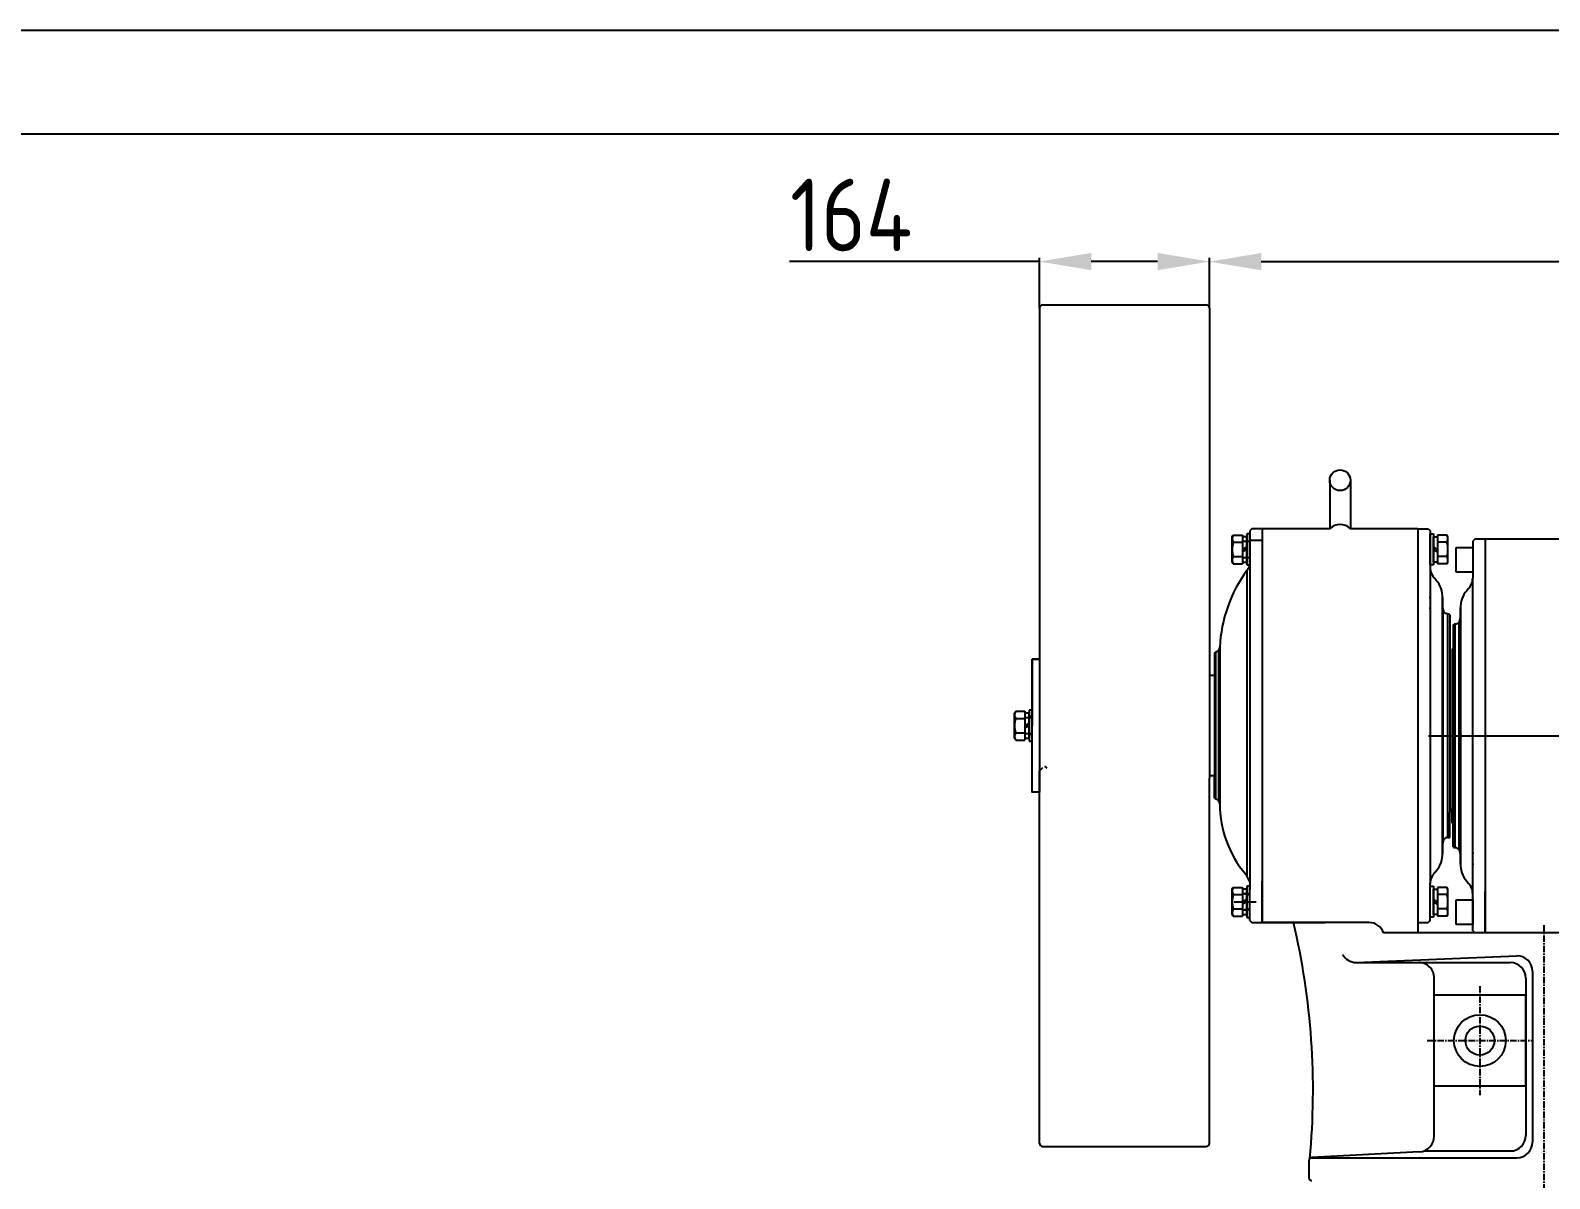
# Model space of a CAD drawing. Extents: x -2130 to 40755, y -2746 to 19315.
# Drawn here: x 30549 to 32014, y 16753 to 17861 of the extents above; entities that cross this region are included whole.
import ezdxf

# ---------------------------------------------------------------- set-up
doc = ezdxf.new("R2010")
doc.units = 0
doc.header["$LTSCALE"] = 5
doc.header["$MEASUREMENT"] = 0
doc.linetypes.add('CENTER', pattern=[2, 1.25, -0.25, 0.25, -0.25])
doc.linetypes.add('PHANTOM', pattern=[2.5, 1.25, -0.25, 0.25, -0.25, 0.25, -0.25])
doc.layers.get('0').update_dxf_attribs({"linetype": 'CONTINUOUS'})
doc.layers.get('DEFPOINTS').update_dxf_attribs({"linetype": 'CONTINUOUS'})
for name, color, linetype in [('3', 3, 'CENTER'), ('4', 4, 'PHANTOM'), ('DIM', 7, 'CONTINUOUS'), ('标注层', 1, 'CONTINUOUS'), ('点划线层', 4, 'CENTER'), ('粗实线层', 7, 'CONTINUOUS'), ('细实线', 1, 'CONTINUOUS')]:
    doc.layers.add(name, color=color, linetype=linetype)
doc.layers.add('粗实线', color=7, linetype='CONTINUOUS', lineweight=25)
doc.styles.add('HZ', font='gbenor.shx', dxfattribs={"bigfont": 'gbcbig.shx'})
doc.styles.get("Standard").update_dxf_attribs({"font": 'gbenor.shx', "bigfont": 'gbcbig.shx'})
doc.styles.add('样式 1', font='txt.shx', dxfattribs={"width": 0.78, "bigfont": 'gbcbig.shx'})
doc.dimstyles.new('20', dxfattribs={"dimscale": 20, "dimtxt": 3.5, "dimasz": 2.5, "dimexe": 0.18, "dimexo": 0, "dimgap": 0.5, "dimtad": 1, "dimtoh": 1, "dimdsep": 46, "dimtxsty": 'Standard', "dimcen": 0.09, "dimclrd": 1, "dimclre": 1, "dimclrt": 3, "dimazin": 2, "dimtm": 1e-09, "dimtfac": 1, "dimtmove": 0, "dimatfit": 3, "dimfxl": 0, "dimtolj": 1, "dimtzin": 0, "dimarcsym": 0})
doc.dimstyles.new('ISO-25', dxfattribs={"dimscale": 18, "dimtxt": 3.5, "dimasz": 2.5, "dimexe": 1.25, "dimexo": 0, "dimgap": 1, "dimtad": 1, "dimtoh": 1, "dimdsep": 46, "dimtxsty": 'HZ', "dimcen": 2.5, "dimclrd": 1, "dimclre": 1, "dimclrt": 3, "dimadec": 0, "dimazin": 0, "dimtfac": 1, "dimtmove": 0, "dimatfit": 0, "dimfxl": 0, "dimarcsym": 0})

# ---------------------------------------------------------------- blocks, each defined once
blk = doc.blocks.new('*D269')
at = {"color": 1, "lineweight": -2}
for p, q in [((18376.5, 16797.9), (17893.3, 16797.9)), ((17896.9, 16747.9), (17896.9, 15912.9)), ((18088.8, 15862.9), (17893.3, 15862.9))]:
    blk.add_line(p, q, dxfattribs=at)
at = {"color": 1}
for points in [[(17888.5, 16747.9), (17905.2, 16747.9), (17896.9, 16797.9)], [(17888.5, 15912.9), (17905.2, 15912.9), (17896.9, 15862.9)]]:
    blk.add_solid(points, dxfattribs=at)
at = {"layer": 'DEFPOINTS', "color": 0}
for p in [(18376.5, 16797.9), (17896.9, 15862.9), (18088.8, 15862.9), (37885.4, 3734), (37735.4, 3641.5), (37885.4, 3641.5)]:
    blk.add_point(p, dxfattribs=at)
at = {"layer": '粗实线', "color": 1, "lineweight": -2}
for p, q in [((37735.4, 3641.5), (37735.4, 3756.5)), ((37885.4, 3641.5), (37885.4, 3756.5)), ((37780.4, 3734), (37840.4, 3734))]:
    blk.add_line(p, q, dxfattribs=at)
at = {"layer": '粗实线', "color": 1}
for points in [[(37780.4, 3741.5), (37780.4, 3726.5), (37735.4, 3734)], [(37840.4, 3741.5), (37840.4, 3726.5), (37885.4, 3734)]]:
    blk.add_solid(points, dxfattribs=at)
at = {"color": 3, "insert": (17851.9, 16330.4), "char_height": 70, "attachment_point": 5, "rotation": 90}
blk.add_mtext('\\A1;935', dxfattribs=at)
at = {"layer": '粗实线', "color": 3, "insert": (37810.4, 3783.5), "char_height": 63, "attachment_point": 5, "style": '样式 1'}
blk.add_mtext('150', dxfattribs=at)
blk = doc.blocks.new('*D270')
at = {"color": 1, "lineweight": -2}
for p, q in [((18073.8, 16594.9), (18073.8, 17305.2)), ((18123.8, 17301.6), (19223.8, 17301.6)), ((19273.8, 16369.9), (19273.8, 17305.2))]:
    blk.add_line(p, q, dxfattribs=at)
at = {"color": 1}
for points in [[(18123.8, 17309.9), (18123.8, 17293.2), (18073.8, 17301.6)], [(19223.8, 17309.9), (19223.8, 17293.2), (19273.8, 17301.6)]]:
    blk.add_solid(points, dxfattribs=at)
at = {"layer": 'DEFPOINTS', "color": 0}
for p in [(19273.8, 17301.6), (18073.8, 16594.9), (19273.8, 16369.9), (35485.4, 2341.5), (37885.4, 2341.5), (37885.4, 2207)]:
    blk.add_point(p, dxfattribs=at)
at = {"layer": '粗实线', "color": 1, "lineweight": -2}
for p, q in [((35485.4, 2341.5), (35485.4, 2184.5)), ((37885.4, 2341.5), (37885.4, 2184.5)), ((35530.4, 2207), (37840.4, 2207))]:
    blk.add_line(p, q, dxfattribs=at)
at = {"layer": '粗实线', "color": 1}
for points in [[(35530.4, 2214.5), (35530.4, 2199.5), (35485.4, 2207)], [(37840.4, 2214.5), (37840.4, 2199.5), (37885.4, 2207)]]:
    blk.add_solid(points, dxfattribs=at)
at = {"color": 3, "insert": (18673.8, 17346.6), "char_height": 70, "attachment_point": 5}
blk.add_mtext('\\A1;1200', dxfattribs=at)
at = {"layer": '粗实线', "color": 3, "insert": (37400.9, 2256.5), "char_height": 63, "attachment_point": 5, "style": '样式 1'}
blk.add_mtext('2400', dxfattribs=at)
blk = doc.blocks.new('*D271')
at = {"color": 1, "lineweight": -2}
for p, q in [((18073.8, 16594.9), (18073.8, 17114.5)), ((18123.8, 17110.9), (18773.8, 17110.9)), ((18823.8, 16797.9), (18823.8, 17114.5))]:
    blk.add_line(p, q, dxfattribs=at)
at = {"color": 1}
for points in [[(18123.8, 17119.2), (18123.8, 17102.5), (18073.8, 17110.9)], [(18773.8, 17119.2), (18773.8, 17102.5), (18823.8, 17110.9)]]:
    blk.add_solid(points, dxfattribs=at)
at = {"layer": 'DEFPOINTS', "color": 0}
for p in [(18823.8, 17110.9), (18823.8, 16797.9), (18073.8, 16594.9), (38384.1, 2441.5), (40384.1, 2441.5), (40384.1, 2200)]:
    blk.add_point(p, dxfattribs=at)
at = {"layer": '粗实线', "color": 1, "lineweight": -2}
for p, q in [((38384.1, 2441.5), (38384.1, 2177.5)), ((40384.1, 2441.5), (40384.1, 2177.5)), ((38429.1, 2200), (40339.1, 2200))]:
    blk.add_line(p, q, dxfattribs=at)
at = {"layer": '粗实线', "color": 1}
for points in [[(38429.1, 2207.5), (38429.1, 2192.5), (38384.1, 2200)], [(40339.1, 2207.5), (40339.1, 2192.5), (40384.1, 2200)]]:
    blk.add_solid(points, dxfattribs=at)
at = {"color": 3, "insert": (18448.8, 17155.9), "char_height": 70, "attachment_point": 5}
blk.add_mtext('\\A1;750', dxfattribs=at)
at = {"layer": '粗实线', "color": 3, "insert": (39309, 2249.5), "char_height": 63, "attachment_point": 5, "style": '样式 1'}
blk.add_mtext('2000', dxfattribs=at)
blk = doc.blocks.new('*D272')
at = {"color": 1, "lineweight": -2}
for p, q in [((18823.8, 16797.9), (18823.8, 16546.2)), ((18873.8, 16549.8), (20078.8, 16549.8)), ((20128.8, 16202.9), (20128.8, 16553.4))]:
    blk.add_line(p, q, dxfattribs=at)
at = {"color": 1}
for points in [[(18873.8, 16558.1), (18873.8, 16541.4), (18823.8, 16549.8)], [(20078.8, 16558.1), (20078.8, 16541.4), (20128.8, 16549.8)]]:
    blk.add_solid(points, dxfattribs=at)
at = {"layer": 'DEFPOINTS', "color": 0}
for p in [(18823.8, 16797.9), (20128.8, 16549.8), (20128.8, 16202.9), (37570.4, 3978.1), (36730.4, 3691.4), (37570.4, 3681.6)]:
    blk.add_point(p, dxfattribs=at)
at = {"layer": '粗实线', "color": 1, "lineweight": -2}
for p, q in [((36730.4, 3691.4), (36730.4, 4000.6)), ((37570.4, 3681.6), (37570.4, 4000.6)), ((36775.4, 3978.1), (37525.4, 3978.1))]:
    blk.add_line(p, q, dxfattribs=at)
at = {"layer": '粗实线', "color": 1}
for points in [[(36775.4, 3985.6), (36775.4, 3970.6), (36730.4, 3978.1)], [(37525.4, 3985.6), (37525.4, 3970.6), (37570.4, 3978.1)]]:
    blk.add_solid(points, dxfattribs=at)
at = {"color": 3, "insert": (19476.3, 16594.8), "char_height": 70, "attachment_point": 5}
blk.add_mtext('\\A1;1305', dxfattribs=at)
at = {"layer": '粗实线', "color": 3, "insert": (37121.1, 4027.6), "char_height": 63, "attachment_point": 5, "style": '样式 1'}
blk.add_mtext('840', dxfattribs=at)
blk = doc.blocks.new('*D253')
at = {"color": 1, "lineweight": -2}
for p, q in [((22215.3, 17200.7), (22215.3, 17263.8)), ((22265.3, 17260.2), (23100.3, 17260.2)), ((23150.3, 17200.7), (23150.3, 17263.8))]:
    blk.add_line(p, q, dxfattribs=at)
at = {"color": 1}
for points in [[(22265.3, 17268.5), (22265.3, 17251.9), (22215.3, 17260.2)], [(23100.3, 17268.5), (23100.3, 17251.9), (23150.3, 17260.2)]]:
    blk.add_solid(points, dxfattribs=at)
at = {"layer": 'DEFPOINTS', "color": 0}
for p in [(23150.3, 17260.2), (22215.3, 17200.7), (23150.3, 17200.7), (35792.9, -112.5), (36407.9, -235.5), (36407.9, -258)]:
    blk.add_point(p, dxfattribs=at)
at = {"layer": '粗实线', "color": 1, "lineweight": -2}
for p, q in [((35792.9, -112.5), (35792.9, -280.5)), ((36407.9, -235.5), (36407.9, -280.5)), ((35837.9, -258), (36362.9, -258))]:
    blk.add_line(p, q, dxfattribs=at)
at = {"layer": '粗实线', "color": 1}
for points in [[(35837.9, -250.5), (35837.9, -265.5), (35792.9, -258)], [(36362.9, -250.5), (36362.9, -265.5), (36407.9, -258)]]:
    blk.add_solid(points, dxfattribs=at)
at = {"color": 3, "insert": (22682.8, 17305.2), "char_height": 70, "attachment_point": 5}
blk.add_mtext('\\A1;935', dxfattribs=at)
at = {"layer": '粗实线', "color": 3, "insert": (36109.5, -208.5), "char_height": 63, "attachment_point": 5, "style": '样式 1'}
blk.add_mtext('615', dxfattribs=at)
blk = doc.blocks.new('*D276')
at = {"color": 1, "lineweight": -2}
for p, q in [((22051.3, 17200.7), (22051.3, 17263.9)), ((22165.3, 17260.3), (22101.3, 17260.3)), ((22215.3, 17200.7), (22215.3, 17263.9))]:
    blk.add_line(p, q, dxfattribs=at)
at = {"color": 1}
for points in [[(22101.3, 17268.6), (22101.3, 17252), (22051.3, 17260.3)], [(22165.3, 17268.6), (22165.3, 17252), (22215.3, 17260.3)]]:
    blk.add_solid(points, dxfattribs=at)
at = {"layer": 'DEFPOINTS', "color": 0}
for p in [(22051.3, 17260.3), (22051.3, 17200.7), (22215.3, 17200.7), (40339.1, 5023), (38401.1, 4982.5), (40339.1, 4161.5)]:
    blk.add_point(p, dxfattribs=at)
at = {"layer": '粗实线', "color": 1, "lineweight": -2}
for p, q in [((38401.1, 4982.5), (38401.1, 5045.5)), ((40339.1, 4161.5), (40339.1, 5045.5)), ((38446.1, 5023), (40294.1, 5023))]:
    blk.add_line(p, q, dxfattribs=at)
at = {"layer": '粗实线', "color": 1}
for points in [[(38446.1, 5030.5), (38446.1, 5015.5), (38401.1, 5023)], [(40294.1, 5030.5), (40294.1, 5015.5), (40339.1, 5023)]]:
    blk.add_solid(points, dxfattribs=at)
at = {"color": 3, "insert": (22133.3, 17305.3), "char_height": 70, "attachment_point": 5}
blk.add_mtext('\\A1;164', dxfattribs=at)
at = {"layer": '粗实线', "color": 3, "insert": (39059.5, 5072.5), "char_height": 63, "attachment_point": 5, "style": '样式 1'}
blk.add_mtext('1938', dxfattribs=at)
blk = doc.blocks.new('*D277')
at = {"color": 1, "lineweight": -2}
for p, q in [((23150.3, 17200.9), (23150.3, 17263.8)), ((23200.3, 17260.2), (23264.3, 17260.2)), ((23314.3, 17200.9), (23314.3, 17263.8))]:
    blk.add_line(p, q, dxfattribs=at)
at = {"color": 1}
for points in [[(23200.3, 17268.5), (23200.3, 17251.9), (23150.3, 17260.2)], [(23264.3, 17268.5), (23264.3, 17251.9), (23314.3, 17260.2)]]:
    blk.add_solid(points, dxfattribs=at)
at = {"layer": 'DEFPOINTS', "color": 0}
for p in [(23314.3, 17260.2), (23150.3, 17200.9), (23314.3, 17200.9), (36572, 1663.5), (36685.4, 1663.5), (36675.4, 1013.5)]:
    blk.add_point(p, dxfattribs=at)
at = {"layer": '粗实线', "color": 1, "lineweight": -2}
for p, q in [((36685.4, 1663.5), (36549.5, 1663.5)), ((36572, 1058.5), (36572, 1618.5)), ((36675.4, 1013.5), (36549.5, 1013.5))]:
    blk.add_line(p, q, dxfattribs=at)
at = {"layer": '粗实线', "color": 1}
for points in [[(36564.5, 1618.5), (36579.5, 1618.5), (36572, 1663.5)], [(36564.5, 1058.5), (36579.5, 1058.5), (36572, 1013.5)]]:
    blk.add_solid(points, dxfattribs=at)
at = {"color": 3, "insert": (23232.3, 17305.2), "char_height": 70, "attachment_point": 5}
blk.add_mtext('\\A1;164', dxfattribs=at)
at = {"layer": '粗实线', "color": 3, "insert": (36522.5, 1333.5), "char_height": 63, "attachment_point": 5, "rotation": 90, "style": '样式 1'}
blk.add_mtext('650', dxfattribs=at)
blk = doc.blocks.new('*D279')
at = {"color": 1, "lineweight": -2}
for p, q in [((23311.3, 17203.9), (23474.1, 17203.9)), ((23470.5, 17153.9), (23470.5, 16441.9)), ((23311.3, 16391.9), (23474.1, 16391.9))]:
    blk.add_line(p, q, dxfattribs=at)
at = {"color": 1}
for points in [[(23462.1, 17153.9), (23478.8, 17153.9), (23470.5, 17203.9)], [(23462.1, 16441.9), (23478.8, 16441.9), (23470.5, 16391.9)]]:
    blk.add_solid(points, dxfattribs=at)
at = {"layer": 'DEFPOINTS', "color": 0}
for p in [(23311.3, 17203.9), (23311.3, 16391.9), (23470.5, 16391.9), (38714.1, 3641.5), (39034.1, 3641.5), (38714.1, 3524)]:
    blk.add_point(p, dxfattribs=at)
at = {"layer": '粗实线', "color": 1, "lineweight": -2}
for p, q in [((38714.1, 3641.5), (38714.1, 3501.5)), ((39034.1, 3641.5), (39034.1, 3501.5)), ((38989.1, 3524), (38759.1, 3524))]:
    blk.add_line(p, q, dxfattribs=at)
at = {"layer": '粗实线', "color": 1}
for points in [[(38759.1, 3531.5), (38759.1, 3516.5), (38714.1, 3524)], [(38989.1, 3531.5), (38989.1, 3516.5), (39034.1, 3524)]]:
    blk.add_solid(points, dxfattribs=at)
at = {"color": 3, "insert": (23425.5, 16797.9), "char_height": 70, "attachment_point": 5, "rotation": 90}
blk.add_mtext('\\A1;812', dxfattribs=at)
at = {"layer": '粗实线', "color": 3, "insert": (38919.5, 3573.5), "char_height": 63, "attachment_point": 5, "style": '样式 1'}
blk.add_mtext('320', dxfattribs=at)
blk = doc.blocks.new('*D254')
at = {"color": 1, "lineweight": -2}
for p, q in [((31686.2, 17593.5), (31686.2, 17641.7)), ((32571.2, 17638.1), (31736.2, 17638.1)), ((32621.2, 17593.5), (32621.2, 17641.7))]:
    blk.add_line(p, q, dxfattribs=at)
at = {"color": 1}
for points in [[(31736.2, 17646.5), (31736.2, 17629.8), (31686.2, 17638.1)], [(32571.2, 17646.5), (32571.2, 17629.8), (32621.2, 17638.1)]]:
    blk.add_solid(points, dxfattribs=at)
at = {"layer": 'DEFPOINTS', "color": 0}
for p in [(31686.2, 17638.1), (31686.2, 17593.5), (32621.2, 17593.5), (35737.9, 247.5), (35693, -57.5), (35737.9, -57.5)]:
    blk.add_point(p, dxfattribs=at)
at = {"layer": '粗实线', "color": 1, "lineweight": -2}
for p, q in [((35737.9, 247.5), (35670.5, 247.5)), ((35693, 202.5), (35693, -12.5)), ((35737.9, -57.5), (35670.5, -57.5))]:
    blk.add_line(p, q, dxfattribs=at)
at = {"layer": '粗实线', "color": 1}
for points in [[(35685.5, 202.5), (35700.5, 202.5), (35693, 247.5)], [(35685.5, -12.5), (35700.5, -12.5), (35693, -57.5)]]:
    blk.add_solid(points, dxfattribs=at)
at = {"color": 3, "insert": (32153.7, 17683.1), "char_height": 70, "attachment_point": 5}
blk.add_mtext('\\A1;935', dxfattribs=at)
at = {"layer": '粗实线', "color": 3, "insert": (35643.5, 131.5), "char_height": 63, "attachment_point": 5, "rotation": 90, "style": '样式 1'}
blk.add_mtext('305', dxfattribs=at)
blk = doc.blocks.new('*D287')
at = {"color": 1, "lineweight": -2}
for p, q in [((31522.2, 17638.2), (31281, 17638.2)), ((31522.2, 17593.3), (31522.2, 17641.8)), ((31636.2, 17638.2), (31572.2, 17638.2)), ((31686.2, 17593.3), (31686.2, 17641.8))]:
    blk.add_line(p, q, dxfattribs=at)
at = {"color": 1}
for points in [[(31572.2, 17646.6), (31572.2, 17629.9), (31522.2, 17638.2)], [(31636.2, 17646.6), (31636.2, 17629.9), (31686.2, 17638.2)]]:
    blk.add_solid(points, dxfattribs=at)
at = {"layer": 'DEFPOINTS', "color": 0}
for p in [(31686.2, 17638.2), (31522.2, 17593.3), (31686.2, 17593.3), (35423.5, 3981.5), (35771.9, 3981.5), (35700.4, 3781.5)]:
    blk.add_point(p, dxfattribs=at)
at = {"layer": '粗实线', "color": 1, "lineweight": -2}
for p, q in [((35771.9, 3981.5), (35401, 3981.5)), ((35423.5, 3826.5), (35423.5, 3936.5)), ((35700.4, 3781.5), (35401, 3781.5))]:
    blk.add_line(p, q, dxfattribs=at)
at = {"layer": '粗实线', "color": 1}
for points in [[(35416, 3936.5), (35431, 3936.5), (35423.5, 3981.5)], [(35416, 3826.5), (35431, 3826.5), (35423.5, 3781.5)]]:
    blk.add_solid(points, dxfattribs=at)
at = {"color": 3, "insert": (31340.6, 17683.2), "char_height": 70, "attachment_point": 5}
blk.add_mtext('\\A1;164', dxfattribs=at)
at = {"layer": '粗实线', "color": 3, "insert": (35374, 3880.6), "char_height": 63, "attachment_point": 5, "rotation": 90, "style": '样式 1'}
blk.add_mtext('200', dxfattribs=at)
blk = doc.blocks.new('*U165')
at = {"layer": '4', "color": 7, "linetype": 'Continuous'}
for p, q in [((4155.4, 1342.2), (4151.3, 1342.2)), ((4151.3, 1342.2), (4151.3, 1317.8)), ((4155.4, 1317.8), (4155.4, 1342.2)), ((4151.3, 1330), (4155.4, 1332.4)), ((4155.4, 1330), (4151.3, 1327.7)), ((4151.3, 1317.8), (4155.4, 1317.8))]:
    blk.add_line(p, q, dxfattribs=at)
at = {"layer": '4', "color": 3, "linetype": 'CENTER'}
blk.add_line((4143.1, 1330), (4163.6, 1330), dxfattribs=at)
blk = doc.blocks.new('*U164')
at = {"layer": '4', "color": 7, "linetype": 'Continuous'}
for p, q in [((4158.4, 1345), (4155.4, 1345)), ((4155.4, 1345), (4155.4, 1315)), ((4158.4, 1315), (4158.4, 1345)), ((4155.4, 1315), (4158.4, 1315))]:
    blk.add_line(p, q, dxfattribs=at)
at = {"layer": '4', "color": 3, "linetype": 'CENTER'}
blk.add_line((4149.4, 1330), (4164.4, 1330), dxfattribs=at)

msp = doc.modelspace()

# ---------------------------------------------------------------- linework, layer by layer
for p, q in [((31737.2169, 17368.9628), (31725.2169, 17368.9628)), ((31887.2169, 17380.4628), (31897.2169, 17380.4628)), ((32072.7209, 17370.4628), (31952.2169, 17370.4628)), ((31899.2169, 17342.8567), (31899.2169, 17038.069)), ((31940.2169, 17028.069), (31940.2169, 17332.8567)), ((31911.1142, 17065.1109), (31911.1142, 17315.8147)), ((31911.2788, 17303.7622), (31911.2698, 17077.463)), ((31916.2698, 17082.4628), (31916.2698, 17298.4628)), ((31928.3195, 17305.8147), (31928.3195, 17055.1109)), ((31922.2169, 17288.4628), (31922.2169, 17072.4628)), ((31923.1639, 17072.4628), (31923.1639, 17288.4628)), ((31926.8037, 17290.0348), (31926.8037, 17070.8909)), ((31928.1549, 17067.1635), (31928.1549, 17293.7622)), ((31515.3119, 17254.7179), (31515.3119, 17190.4628)), ((31522.2143, 17254.7179), (31515.3119, 17254.7179)), ((31920.2169, 17264.4717), (31920.2169, 17096.4539)), ((31920.2169, 17264.4717), (31921.2169, 17264.4717)), ((31921.2169, 17264.4628), (31921.2169, 17096.4628)), ((31515.3119, 17126.2078), (31515.3119, 17190.4628)), ((31522.2143, 17126.2078), (31515.3119, 17126.2078)), ((31920.2169, 17126.4628), (31920.2169, 17106.4628)), ((31920.2169, 17096.4539), (31920.2169, 17110.4628))]:
    msp.add_line(p, q)
at = {"color": 7, "linetype": 'Continuous'}
for p, q in [((31924.2169, 17338.4628), (31924.2169, 17362.4628)), ((31924.2169, 17362.4628), (31940.2169, 17362.4628)), ((31940.2169, 17362.4628), (31940.2169, 17338.4628)), ((31940.2169, 17338.4628), (31924.2169, 17338.4628)), ((31924.2169, 16998.4628), (31924.2169, 17022.4628)), ((31924.2169, 17022.4628), (31940.2169, 17022.4628)), ((31940.2169, 17022.4628), (31940.2169, 16998.4628)), ((31940.2169, 16998.4628), (31924.2169, 16998.4628))]:
    msp.add_line(p, q, dxfattribs=at)
msp.add_lwpolyline([(31515.3119, 17254.7179), (31522.2143, 17254.7179), (31522.2143, 17126.2078), (31515.3119, 17126.2078)], close=True)
at = {"layer": '3', "ltscale": 50}
msp.add_line((31897.6308, 17180.4628), (32152.2169, 17180.4628), dxfattribs=at)
at = {"layer": '4', "color": 7, "linetype": 'Continuous'}
for p, q in [((31708.1169, 17372.4628), (31709.1887, 17374.3192)), ((31708.1169, 17348.4628), (31708.1169, 17372.4628)), ((31709.1887, 17374.3192), (31718.1169, 17374.3192)), ((31718.1169, 17374.3192), (31718.1169, 17346.6064)), ((31722.2169, 17372.6628), (31718.1169, 17372.6628)), ((31718.1169, 17372.6628), (31718.1169, 17348.2628)), ((31718.1169, 17368.4628), (31725.2169, 17368.4628)), ((31725.2169, 17375.4628), (31722.2169, 17375.4628)), ((31722.2169, 17375.4628), (31722.2169, 17345.4628)), ((31722.2169, 17348.2628), (31722.2169, 17372.6628)), ((31725.2169, 17345.4628), (31725.2169, 17375.4628)), ((31899.2169, 17345.4628), (31899.2169, 17375.4628)), ((31899.2169, 17375.4628), (31902.2169, 17375.4628)), ((31902.2169, 17375.4628), (31902.2169, 17345.4628)), ((31902.2169, 17348.2628), (31902.2169, 17372.6628)), ((31902.2169, 17372.6628), (31906.3169, 17372.6628)), ((31906.3169, 17374.3192), (31906.3169, 17346.6064)), ((31915.2451, 17374.3192), (31906.3169, 17374.3192)), ((31906.3169, 17372.6628), (31906.3169, 17348.2628)), ((31916.3169, 17372.4628), (31915.2451, 17374.3192)), ((31916.3169, 17348.4628), (31916.3169, 17372.4628)), ((31709.1887, 17367.391), (31718.1169, 17367.391)), ((31709.1887, 17353.5346), (31718.1169, 17353.5346)), ((31718.1169, 17360.4628), (31722.2169, 17362.83)), ((31722.2169, 17360.4628), (31718.1169, 17358.0957)), ((31906.3169, 17360.4628), (31902.2169, 17362.83)), ((31902.2169, 17360.4628), (31906.3169, 17358.0957)), ((31915.2451, 17367.391), (31906.3169, 17367.391)), ((31915.2451, 17353.5346), (31906.3169, 17353.5346)), ((31709.1887, 17346.6064), (31708.1169, 17348.4628)), ((31709.1887, 17346.6064), (31718.1169, 17346.6064)), ((31725.2169, 17352.4628), (31718.1169, 17352.4628)), ((31718.1169, 17348.2628), (31722.2169, 17348.2628)), ((31722.2169, 17345.4628), (31725.2169, 17345.4628)), ((31902.2169, 17345.4628), (31899.2169, 17345.4628)), ((31906.3169, 17348.2628), (31902.2169, 17348.2628)), ((31915.2451, 17346.6064), (31906.3169, 17346.6064)), ((31915.2451, 17346.6064), (31916.3169, 17348.4628)), ((31708.1169, 17032.4628), (31709.1887, 17034.3192)), ((31708.1169, 17008.4628), (31708.1169, 17032.4628)), ((31709.1887, 17034.3192), (31718.1169, 17034.3192)), ((31718.1169, 17034.3192), (31718.1169, 17006.6064)), ((31899.2169, 17005.4628), (31899.2169, 17035.4628)), ((31899.2169, 17035.4628), (31902.2169, 17035.4628)), ((31902.2169, 17035.4628), (31902.2169, 17005.4628)), ((31902.2169, 17008.2628), (31902.2169, 17032.6628)), ((31902.2169, 17032.6628), (31906.3169, 17032.6628)), ((31906.3169, 17034.3192), (31906.3169, 17006.6064)), ((31915.2451, 17034.3192), (31906.3169, 17034.3192)), ((31906.3169, 17032.6628), (31906.3169, 17008.2628)), ((31916.3169, 17032.4628), (31915.2451, 17034.3192)), ((31916.3169, 17008.4628), (31916.3169, 17032.4628)), ((31709.1887, 17027.391), (31718.1169, 17027.391)), ((31718.1169, 17028.4628), (31725.2169, 17028.4628)), ((31718.1169, 17028.4628), (31725.2169, 17027.1316)), ((31906.3169, 17020.4628), (31902.2169, 17022.83)), ((31902.2169, 17020.4628), (31906.3169, 17018.0957)), ((31915.2451, 17027.391), (31906.3169, 17027.391)), ((31709.1887, 17006.6064), (31708.1169, 17008.4628)), ((31709.1887, 17013.5346), (31718.1169, 17013.5346)), ((31709.1887, 17006.6064), (31718.1169, 17006.6064)), ((31725.2169, 17013.7941), (31718.1169, 17012.4628)), ((31725.2169, 17012.4628), (31718.1169, 17012.4628)), ((31902.2169, 17005.4628), (31899.2169, 17005.4628)), ((31906.3169, 17008.2628), (31902.2169, 17008.2628)), ((31915.2451, 17013.5346), (31906.3169, 17013.5346)), ((31915.2451, 17006.6064), (31906.3169, 17006.6064)), ((31915.2451, 17006.6064), (31916.3169, 17008.4628))]:
    msp.add_line(p, q, dxfattribs=at)
for centre, radius, start, end in [((31714.2508, 17370.8551), 6.134, 145.6157525, 214.3842475), ((31910.1829, 17370.8551), 6.134, 325.6157525, 34.3842475), ((31731.0451, 17360.4628), 22.9282, 162.4120462, 197.5879538), ((31714.2508, 17350.0705), 6.134, 145.6157525, 214.3842475), ((31893.3887, 17360.4628), 22.9282, 342.4120462, 17.5879538), ((31910.1829, 17350.0705), 6.134, 325.6157525, 34.3842475), ((31714.2508, 17030.8551), 6.134, 145.6157525, 214.3842475), ((31910.1829, 17030.8551), 6.134, 325.6157525, 34.3842475), ((31731.0451, 17020.4628), 22.9282, 162.4120462, 197.5879538), ((31893.3887, 17020.4628), 22.9282, 342.4120462, 17.5879538), ((31714.2508, 17010.0705), 6.134, 145.6157525, 214.3842475), ((31910.1829, 17010.0705), 6.134, 325.6157525, 34.3842475)]:
    msp.add_arc(centre, radius, start, end, dxfattribs=at)
at = {"layer": 'DIM'}
for p, q in [((31887.2169, 17200.4628), (31887.2169, 17011.4628)), ((31887.2169, 17029.4628), (31887.2169, 17011.4628)), ((31887.2169, 17011.4628), (31887.2169, 16990.4628)), ((31840.0958, 17000.4628), (31737.2169, 17000.4628)), ((31737.2169, 17000.4628), (31797.975, 17000.4628)), ((31797.975, 17000.4628), (31757.2169, 17000.4628)), ((32152.2169, 16990.4628), (31854.2325, 16990.4628)), ((31827.8473, 16961.8498), (31982.8835, 16968.3498)), ((31827.8473, 16961.8498), (31976.3835, 16961.8498)), ((31903.119, 16930.5298), (31903.1336, 16946.8363)), ((31991.3835, 16946.8498), (31991.3835, 16794.9636)), ((31997.8835, 16953.3498), (31997.8835, 16788.4636)), ((31903.1189, 16930.5108), (31991.1189, 16930.5108)), ((31903.1189, 16842.5108), (31903.1189, 16930.5108)), ((31991.1189, 16930.5108), (31991.1189, 16842.5108)), ((31902.9956, 16793.5995), (31903.0397, 16842.5298)), ((31991.1189, 16842.5108), (31903.1189, 16842.5108)), ((31782.2169, 16770.5928), (31782.2169, 16754.3344)), ((31784.3459, 16773.4636), (31982.8835, 16773.4636)), ((31888.6664, 16779.0656), (31785.0841, 16773.5899)), ((31893.1549, 16779.9636), (31976.3835, 16779.9636))]:
    msp.add_line(p, q, dxfattribs=at)
for radius in [25, 14]:
    msp.add_circle((31947.1189, 16886.5108), radius, dxfattribs=at)
for centre, radius, start, end in [((31086.1688, 16838.6805), 700, 354.5886509, 13.3628786), ((31840.1002, 16985.4767), 14.9861, 19.4337633, 90.0168225), ((31827.8473, 16976.8498), 15, 208.4756376, 270), ((31888.1337, 16946.8498), 15, 359.9484005, 90), ((31976.3835, 16946.8498), 15, 0, 90), ((31982.8835, 16953.3498), 15, 0, 90), ((31888.0024, 16794.0509), 15, 272.5370166, 1.6211756), ((31976.3835, 16794.9636), 15, 270, 0), ((31982.8835, 16788.4636), 15, 270, 0), ((31785.2169, 16770.5928), 3, 92.5370166, 180), ((31785.2169, 16754.3344), 3, 180, 267.4932547)]:
    msp.add_arc(centre, radius, start, end, dxfattribs=at)
at = {"layer": '标注层', "color": 7, "linetype": 'Continuous'}
for p, q in [((31498.2119, 17202.3691), (31499.2837, 17204.2255)), ((31498.2119, 17178.3691), (31498.2119, 17202.3691)), ((31499.2837, 17204.2255), (31508.2119, 17204.2255)), ((31499.2837, 17197.2973), (31508.2119, 17197.2973)), ((31508.2119, 17204.2255), (31508.2119, 17176.5127)), ((31512.3119, 17202.5691), (31508.2119, 17202.5691)), ((31508.2119, 17202.5691), (31508.2119, 17178.1691)), ((31508.2119, 17198.3691), (31515.3119, 17198.3691)), ((31508.2119, 17190.3691), (31512.3119, 17192.7362)), ((31515.3119, 17205.4628), (31512.3119, 17205.4628)), ((31512.3119, 17205.4628), (31512.3119, 17175.4628)), ((31512.3119, 17178.1691), (31512.3119, 17202.5691)), ((31515.3119, 17199.2128), (31512.3119, 17199.2128)), ((31515.3119, 17175.4628), (31515.3119, 17205.4628)), ((31499.2837, 17176.5127), (31498.2119, 17178.3691)), ((31499.2837, 17183.4409), (31508.2119, 17183.4409)), ((31512.3119, 17190.3691), (31508.2119, 17188.0019)), ((31515.3119, 17182.3691), (31508.2119, 17182.3691)), ((31508.2119, 17178.1691), (31512.3119, 17178.1691)), ((31515.3119, 17181.7128), (31512.3119, 17181.7128)), ((31499.2837, 17176.5127), (31508.2119, 17176.5127)), ((31512.3119, 17175.4628), (31515.3119, 17175.4628))]:
    msp.add_line(p, q, dxfattribs=at)
for centre, radius, start, end in [((31504.3459, 17200.7614), 6.134, 145.6157525, 214.3842475), ((31521.1401, 17190.3691), 22.9282, 162.4120462, 197.5879538), ((31504.3459, 17179.9768), 6.134, 145.6157525, 214.3842475)]:
    msp.add_arc(centre, radius, start, end, dxfattribs=at)
at = {"layer": '点划线层'}
for p, q in [((32008.8835, 16997.9928), (32008.8835, 16236.5591)), ((31947.1189, 16939.1389), (31947.1189, 16833.8828)), ((31896.1945, 16886.5108), (31998.0434, 16886.5108))]:
    msp.add_line(p, q, dxfattribs=at)
at = {"layer": '粗实线'}
for p, q in [((34229.5978, 17761.3313), (26429.5978, 17761.3313)), ((31727.2169, 17380.4628), (31725.2169, 17378.4628)), ((31725.2169, 17378.4628), (31725.2169, 17348.9782)), ((31737.2169, 17380.4628), (31727.2169, 17380.4628)), ((31737.2169, 17380.4628), (31737.2169, 17340.4628)), ((31691.2169, 17260.4629), (31692.3559, 17261.602)), ((31691.2169, 17260.4629), (31691.2169, 17238.9628)), ((31691.2169, 17120.4627), (31691.2169, 17141.9628)), ((31691.2169, 17120.4627), (31692.3559, 17119.3237)), ((31725.2169, 17002.4628), (31725.2169, 17031.9475)), ((31737.2169, 17000.4628), (31737.2169, 17040.4628)), ((31725.2169, 17002.4628), (31727.2169, 17000.4628)), ((31727.2169, 17000.4628), (31737.2169, 17000.4628))]:
    msp.add_line(p, q, dxfattribs=at)
for centre, radius, start, end in [((31833.0082, 17259.3886), 137, 143.8851887, 177.1444073), ((31708.9084, 17352.0864), 17.9734, 318.3303972, 335.1435476), ((31691.1845, 17266.4628), 5, 283.5498862, 357.1444073), ((31691.1845, 17114.4628), 5, 2.8555927, 76.4501138), ((31801.6256, 17115.2153), 105.4485, 180.2735258, 220.0642119), ((31689.3969, 17024.8602), 38.7225, 22.325086, 35.4951634)]:
    msp.add_arc(centre, radius, start, end, dxfattribs=at)
at = {"layer": '粗实线层'}
for p, q in [((31522.2143, 17593.3379), (31522.2143, 17234.0046)), ((31525.2143, 17596.3379), (31683.2143, 17596.3379)), ((31686.2143, 17593.3379), (31686.2143, 17240.8379)), ((31802.2169, 17427.2191), (31802.2169, 17380.4628)), ((31822.2169, 17427.2191), (31822.2169, 17380.4628)), ((31802.2169, 17380.4628), (31737.2169, 17380.4628)), ((31887.2169, 17380.4628), (31822.2169, 17380.4628)), ((31887.2169, 17380.4628), (31887.2169, 17340.4628)), ((31897.2169, 17380.4628), (31899.2169, 17378.4628)), ((31899.2169, 17378.4628), (31899.2169, 17342.8567)), ((31942.2169, 17370.4628), (31940.2169, 17368.4628)), ((31940.2169, 17368.4628), (31940.2169, 17332.8567)), ((31952.2169, 17370.4628), (31942.2169, 17370.4628)), ((31952.2169, 17370.4628), (31952.2169, 16990.4628)), ((31952.2169, 17370.4628), (31952.2169, 17318.1598)), ((31952.2169, 17370.4628), (31952.2169, 17330.4628)), ((31952.2169, 17370.4628), (31952.2169, 16990.4628)), ((31722.3344, 17340.5802), (31722.3344, 17045.2207)), ((31725.2169, 17348.9782), (31725.2169, 17031.9475)), ((31737.2169, 17340.4628), (31737.2169, 17000.4628)), ((31887.2169, 17340.4628), (31887.2169, 17000.4628)), ((31916.2698, 17298.4628), (31917.2169, 17298.4628)), ((31918.2169, 17297.4628), (31917.2169, 17298.4628)), ((31918.2169, 17297.4628), (31918.2169, 17274.4628)), ((31921.2169, 17287.4628), (31922.2169, 17288.4628)), ((31921.2169, 17287.4628), (31921.2169, 17264.4628)), ((31923.1639, 17288.4628), (31922.2169, 17288.4628)), ((31696.1783, 17266.2137), (31696.1783, 17114.7119)), ((31918.2169, 17274.4628), (31918.2169, 17106.4628)), ((31692.3559, 17119.3237), (31692.3559, 17261.602)), ((31695.0341, 17263.2722), (31695.0341, 17117.6535)), ((31686.2143, 17240.8379), (31686.2143, 17139.8379)), ((31691.2169, 17238.713), (31686.2143, 17238.713)), ((31691.2169, 17238.9628), (31691.2169, 17141.9628)), ((31522.2143, 17234.0046), (31522.2143, 17146.6713)), ((31525.2117, 17149.5464), (31522.2143, 17146.6713)), ((31527.2169, 17151.4628), (31529.2151, 17149.3796)), ((31522.2143, 16787.3379), (31522.2143, 17146.6713)), ((31691.2169, 17141.9628), (31686.2143, 17141.9628)), ((31686.2143, 16787.3379), (31686.2143, 17139.8379)), ((31918.2169, 17082.4628), (31918.2169, 17106.4628)), ((31921.2169, 17096.4628), (31920.2169, 17096.4628)), ((31921.2169, 17073.4628), (31921.2169, 17096.4628)), ((31916.2698, 17082.4628), (31918.2169, 17082.4628)), ((31921.2169, 17073.4628), (31922.2169, 17072.4628)), ((31923.1639, 17072.4628), (31922.2169, 17072.4628)), ((31899.2169, 17002.4628), (31899.2169, 17038.069)), ((31952.2169, 17042.7659), (31952.2169, 16990.4628)), ((31952.2169, 16990.4628), (31952.2169, 17030.4628)), ((31940.2169, 16992.4628), (31940.2169, 17028.069)), ((31899.2169, 17002.4628), (31897.2169, 17000.4628)), ((31887.2169, 17000.4628), (31897.2169, 17000.4628)), ((31940.2169, 16992.4628), (31942.2169, 16990.4628)), ((31952.2169, 16990.4628), (31942.2169, 16990.4628)), ((31525.2143, 16784.3379), (31683.2143, 16784.3379))]:
    msp.add_line(p, q, dxfattribs=at)
msp.add_circle((31812.2169, 17427.2191), 10, dxfattribs=at)
for centre, radius, start, end in [((31525.2143, 17593.3379), 3, 90, 180), ((31683.2143, 17593.3379), 3, 0, 90), ((31812.2169, 17369.8313), 14.5956, 46.7533908, 133.2466092), ((31914.2169, 17342.8567), 15, 180, 224.4153086), ((31884.2169, 17313.4628), 27, 4.9972522, 44.4153086), ((31925.2169, 17332.8567), 15, 315.5846914, 0), ((31829.4259, 17308.6719), 70, 355.4034208, 4.9972522), ((31829.4259, 17308.6719), 82, 356.5674038, 4.9972522), ((31955.2169, 17303.4628), 27, 135.5846914, 175.0027478), ((31916.2698, 17303.4628), 5, 176.5674038, 270), ((32010.0078, 17298.6719), 82, 175.0027478, 183.4325962), ((31923.1639, 17293.4628), 5, 270, 3.4325962), ((31829.4259, 17072.2538), 82, 355.0027478, 3.4325962), ((31916.2698, 17077.4628), 5, 90, 183.4325962), ((31884.2169, 17067.4628), 27, 315.5846914, 355.0027478), ((31923.1639, 17067.4628), 5, 356.5674038, 90), ((32010.0078, 17062.2538), 82, 176.5674038, 184.9972522), ((32010.0078, 17062.2538), 70, 175.4034208, 184.9972522), ((31914.2169, 17038.069), 15, 135.5846914, 180), ((31955.2169, 17057.4628), 27, 184.9972522, 224.4153086), ((31925.2169, 17028.069), 15, 0, 44.4153086), ((31525.2143, 16787.3379), 3, 180, 270), ((31683.2143, 16787.3379), 3, 270, 0)]:
    msp.add_arc(centre, radius, start, end, dxfattribs=at)
at = {"layer": '细实线'}
msp.add_line((34329.5978, 17861.3313), (25929.5978, 17861.3313), dxfattribs=at)

# ---------------------------------------------------------------- block references
at = {"layer": '4', "color": 3, "linetype": 'CENTER'}
for name in ['*U165', '*U164']:
    msp.add_blockref(name, (27566.8327, 15690.4215), dxfattribs=at)

# ---------------------------------------------------------------- dimensions: what is measured, and where the dimension line sits
dim = msp.add_linear_dim(base=(31686.2143, 17638.247), p1=(31522.2143, 17593.3379), p2=(31686.2143, 17593.3379), dimstyle='20')
dim.commit()
dim.dimension.update_dxf_attribs({"geometry": '*D287', "text_midpoint": (31340.5838, 17638.247), "dimtype": 160})
for base, p1, p2, picture, middle in [((31686.2143, 17638.1497), (32621.2143, 17593.4628), (31686.2143, 17593.4628), '*D254', (32153.7143, 17683.1497)), ((19273.7512, 17301.554), (18073.7512, 16594.873), (19273.7512, 16369.873), '*D270', (18673.7512, 17346.554)), ((22051.2748, 17260.306), (22215.2748, 17200.7481), (22051.2748, 17200.7481), '*D276', (22133.2748, 17305.306)), ((23150.2749, 17260.2087), (22215.2748, 17200.7481), (23150.2749, 17200.7481), '*D253', (22682.7748, 17305.2087)), ((23314.2749, 17260.2087), (23150.2749, 17200.873), (23314.2749, 17200.873), '*D277', (23232.2749, 17305.2087)), ((18823.7512, 17110.863), (18073.7512, 16594.873), (18823.7512, 16797.873), '*D271', (18448.7512, 17155.863)), ((20128.7512, 16549.7598), (18823.7512, 16797.873), (20128.7512, 16202.873), '*D272', (19476.2512, 16594.7598))]:
    dim = msp.add_linear_dim(base=base, p1=p1, p2=p2, dimstyle='20')
    dim.commit()
    dim.dimension.update_dxf_attribs({"geometry": picture, "text_midpoint": middle})
for base, p1, p2, picture, middle in [((23470.45, 16391.873), (23311.2749, 17203.873), (23311.2749, 16391.873), '*D279', (23425.45, 16797.873)), ((17896.8754, 15862.873), (18376.5283, 16797.873), (18088.7512, 15862.873), '*D269', (17851.8754, 16330.373))]:
    dim = msp.add_linear_dim(base=base, p1=p1, p2=p2, angle=90, dimstyle='20')
    dim.commit()
    dim.dimension.update_dxf_attribs({"geometry": picture, "text_midpoint": middle})
at = {"layer": '粗实线'}
for base, p1, p2, angle, picture, middle in [((35423.4984, 3981.5272), (35700.3604, 3781.5272), (35771.8604, 3981.5272), 90, '*D287', (35423.4984, 3880.5708)), ((35693, -57.4728), (35737.8604, 247.5272), (35737.8604, -57.4728), 90, '*D254', (35693, 131.5)), ((37885.3604, 2207), (35485.3604, 2341.5272), (37885.3604, 2341.5272), 180, '*D270', (37400.9092, 2207)), ((36571.9999, 1663.5272), (36675.3604, 1013.5272), (36685.3604, 1663.5272), 90, '*D277', (36571.9999, 1333.5272)), ((40384.0827, 2200), (38384.0827, 2441.5272), (40384.0827, 2441.5272), 180, '*D271', (39309, 2200))]:
    dim = msp.add_linear_dim(base=base, p1=p1, p2=p2, angle=angle, dimstyle='ISO-25', override={"dimtxsty": '样式 1'}, dxfattribs=at)
    dim.commit()
    dim.dimension.update_dxf_attribs({"geometry": picture, "text_midpoint": middle, "dimtype": 160})
for base, p1, p2, picture, middle in [((40339.0827, 5023), (38401.0827, 4982.5272), (40339.0827, 4161.5272), '*D276', (39059.4999, 5023)), ((36407.8604, -258), (35792.8604, -112.4728), (36407.8604, -235.5), '*D253', (36109.5, -258)), ((38714.0827, 3524), (39034.0827, 3641.5272), (38714.0827, 3641.5272), '*D279', (38919.5, 3524)), ((37885.3604, 3734), (37735.3604, 3641.5272), (37885.3604, 3641.5272), '*D269', (37810.3604, 3734)), ((37570.3604, 3978.0896), (36730.3604, 3691.4236), (37570.3604, 3681.6465), '*D272', (37121.065, 3978.0896))]:
    dim = msp.add_linear_dim(base=base, p1=p1, p2=p2, dimstyle='ISO-25', override={"dimtxsty": '样式 1'}, dxfattribs=at)
    dim.commit()
    dim.dimension.update_dxf_attribs({"geometry": picture, "text_midpoint": middle, "dimtype": 160})

doc.saveas('drawing.dxf')
